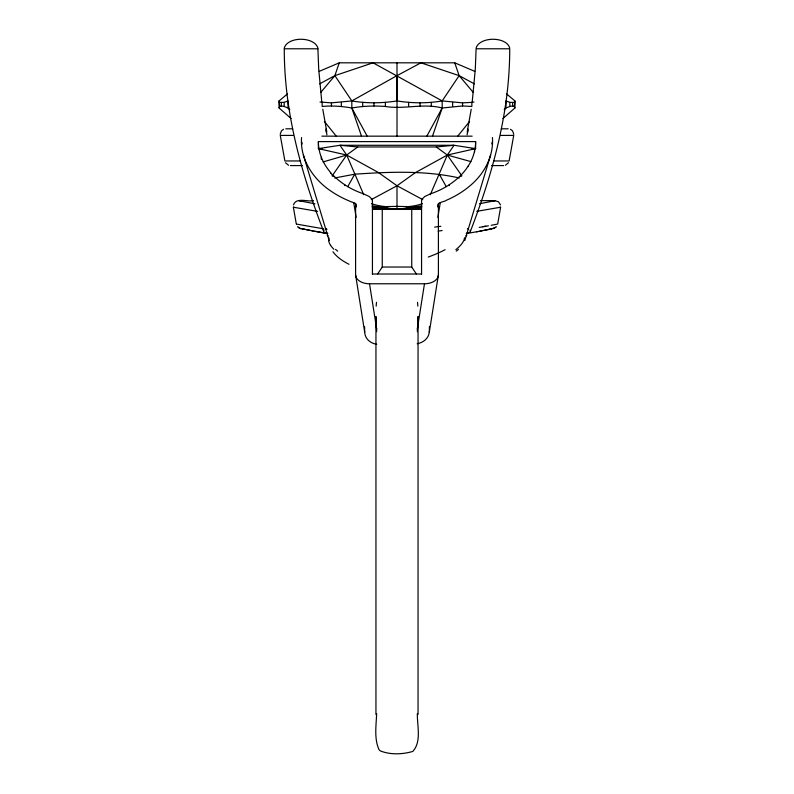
<?xml version="1.0" encoding="UTF-8"?>
<svg xmlns="http://www.w3.org/2000/svg" width="794" height="794" viewBox="0 0 794 794"><rect width="100%" height="100%" fill="white"/><g stroke="black" fill="none" stroke-linecap="round" stroke-linejoin="round"><path stroke-width="1.19" d="M371.215 199.651L397 185.766L415.51 172.556L447.31 155.038L475.606 148.627L454.049 145.282L339.951 145.282L318.394 148.627L346.69 155.038L378.49 172.556L397 185.766L397 209.378M468.4 166.561L468.4 165.757A97.245 62.508 0 0 0 474.564 151.059A101.394 65.168 0 0 0 475.606 141.61L318.394 141.61L318.394 148.299M356.159 207.055C357.429 202.023 351.782 202.718 349.042 200.892C342.73 198.272 336.666 195.036 331.029 191.165C313.392 179.454 299.854 159.395 301.561 137.521M397 136.439L397.05 75.638L420.949 62.815L459.131 75.638L474.375 83.876M492.439 137.521C493.848 156.259 484.082 174.243 469.849 185.905C462.902 191.801 455.012 196.525 446.665 200.157C443.598 202.48 436.779 201.497 437.841 207.055M429.415 326.562L429.336 332.021L438.407 274.813L438.407 203.423M470.395 231.332C492.895 173.023 509.827 111.746 509.718 48.781L476.112 48.781L475.298 69.157L472.162 102.486M376.167 306.147L376.475 302.316M467.11 134.841L467.884 128.807M467.696 132.469L468.003 130.027M280.193 134.295L281.503 130.821L283.537 129.283M417.356 331.684L418.051 316.508L418.051 714.511M376.644 713.598C376.187 725.438 374.043 738.44 378.946 749.536A7.047 7.027 0 0 0 380.366 750.906C390.33 754.955 402.578 754.419 412.801 751.432C421.753 741.715 417.088 725.795 417.356 713.598M471.219 109.244L467.259 131.476M417.287 329.292L424.472 283.776L369.528 283.776L376.713 329.292M437.861 217.387L440.263 202.718M491.198 225.298L497.679 224.057L500.617 207.224L476.728 211.333M284.282 47.968C287.746 36.306 314.245 36.425 317.878 47.968M476.122 47.968C479.755 36.425 506.254 36.306 509.718 47.968M491.764 143.922L492.449 141.59M464.818 240.552L490.632 154.989M320.677 92.491L334.87 75.638L339.256 62.815L454.744 62.815L474.782 71.361M432.551 136.002L442.179 108.004L442.179 100.927L459.131 75.638L454.744 62.815M291.11 118.554L279.091 108.004L279.657 106.475L279.091 100.927L287.557 93.811M293.452 204.912C296.261 196.872 307.625 202.172 313.551 200.634M502.89 118.554L514.909 108.004L514.343 106.475L514.909 100.927L506.443 93.811M430.497 194.193L447.31 155.038L454.049 145.282L436.303 146.959L357.697 146.959L339.951 145.282L346.69 155.038L363.503 194.193M426.924 135.972L442.179 108.004L462.555 105.969L471.854 106.475L471.854 102.376L473.988 102.019M347.752 186.64L354.719 174.194C389.497 171.812 425.008 170.323 459.26 177.975M468.4 165.757L466.316 168.834A97.245 62.508 0 0 1 460.986 175.156L460.986 175.96M377.676 273.92L382.261 267.032L382.261 208.931L421.564 209.159L372.436 209.159L382.261 208.931M508.488 162.73L505.46 165.261M332.12 175.891L346.69 155.038L357.697 146.959M457.92 135.933L469.562 121.482M493.471 228.503L496.419 226.677M504.18 109.731L505.957 108.004L509.847 106.475L512.656 105.969L514.343 106.475M458.446 249.395L456.322 251.152M495.704 227.402L491.794 228.781M372.207 205.845A57.684 3.851 7.7 0 0 384.336 207.671L385.894 206.599L397 206.371L408.106 206.599L409.654 207.671A57.684 3.851 -7.7 0 0 421.783 205.845M372.098 206.936A74.973 48.186 0 0 0 385.04 209.269L387.621 207.581M320.012 102.019L331.445 102.863L351.821 100.927L397 75.619L397 62.815M465.939 235.868L466.803 235.381M319.625 83.876L334.87 75.638L373.051 62.815L442.179 100.927L462.555 102.863L471.854 102.376M319.218 71.361L339.266 62.815M449.146 185.617L449.146 184.813A74.666 47.987 0 0 1 430.269 193.925L424.79 196.495L421.971 199.195A7.662 4.933 0 0 0 421.564 200.773L421.564 274.396M279.657 102.376L284.153 102.376L288.043 100.927L288.043 108.004L289.82 109.731M279.657 106.475L281.344 105.969L284.153 106.475L288.043 108.004M323.098 161.926L346.69 155.038M505.957 108.004L505.957 100.927L509.847 102.376L514.343 102.376M493.104 228.583L493.65 228.464M492.091 228.722L491.268 228.89M494.761 200.703L498.443 201.745L500.548 204.912M493.382 201.001L493.957 200.882M493.124 201.051L491.794 201.339M492.647 201.16L495.079 200.634L480.449 200.634M490.503 229.049L491.625 228.821M491.923 201.309L479.427 203.78M488.429 229.486L490.692 229.009M490.047 229.148L491.218 228.9M489.531 229.258L483.764 230.429M488.34 229.506L486.196 229.942M485.382 230.101L480.271 231.104M482.355 230.707L479.05 231.332M334.74 177.975L354.719 174.194M499.883 207.363L500.617 207.224M479.278 231.292L468.659 233.168M476.479 231.808L477.789 231.57M488.429 225.804L479.268 227.402M322.146 102.376L322.146 106.475C332.061 105.493 342.035 106.257 351.821 108.004C362.888 106.029 374.173 105.602 385.378 106.475C404.156 109.612 423.341 103.002 442.179 108.004M334.87 75.638L351.821 100.927C366.749 103.508 382.053 103.299 397 100.927C411.947 103.299 427.251 103.508 442.179 100.927M398.578 209.169L409.654 207.671M399.987 209.219L408.96 208.703A74.666 47.987 0 0 0 421.167 206.559M323.605 231.332C301.105 173.023 284.173 111.746 284.282 48.781L284.292 48.781M284.282 48.781L317.918 48.781M285.81 128.807L292.678 128.807M501.322 128.807L508.19 128.807M293.323 135.417L280.282 135.417L284.877 160.954L300.142 160.954M500.677 135.417L513.718 135.417L509.123 160.954L493.858 160.954M321.848 136.161L472.152 136.161M318.394 148.627L322.106 148.627M471.894 148.627L475.606 148.627M290.396 165.579L302.405 165.579M491.595 165.579L503.604 165.579M382.261 267.032L411.739 267.032L416.324 273.92M372.436 274.009L421.564 274.009M372.674 206.509A74.973 48.186 0 0 0 385.04 208.703L394.013 209.219M384.346 207.671L395.422 209.169M325.212 229.059L326.999 229.327M323.446 228.791L296.728 224.136M317.57 211.373L293.403 207.224L294.078 207.353M325.967 233.267L314.732 231.292M325.342 233.168L309.412 230.27M297.581 226.677L300.043 228.404L302.961 228.94M300.529 228.503L302.375 228.821M314.91 203.84L300.489 200.971M311.645 230.707L313.144 230.994M310.236 230.429L305.392 229.446M307.695 229.923L308.916 230.171M306.087 229.595L306.841 229.744M303.933 229.148L305.571 229.486M303.308 229.009L304.757 229.317M301.72 201.229L298.901 200.634L300.043 200.882M302.782 228.9L303.725 229.099M300.043 228.404L300.797 228.563M436.303 146.959L447.31 155.038L470.902 161.609M344.854 185.617L344.854 184.813A74.973 48.186 0 0 0 363.463 193.825L369.091 196.426L372.019 199.165A7.672 4.933 0 0 1 372.436 200.773L372.436 274.406M288.54 165.261L285.512 162.73M397 185.766L422.785 199.651M327.197 235.381L328.061 235.868M510.463 129.283L512.497 130.821L513.807 134.295M406.379 207.581L408.96 209.269A74.666 47.987 0 0 0 421.902 206.946M298.306 227.402L299.139 227.987M337.678 251.152L335.554 249.395M333.014 175.96L329.56 171.246A96.332 61.922 0 0 1 321.322 157.222A98.704 63.441 0 0 1 318.394 141.61M459.131 75.638L473.323 92.491M324.438 121.482L336.08 135.933M447.31 155.038L461.88 175.891M439.281 174.194L446.248 186.64M351.821 100.927L351.821 108.004L367.076 135.972M351.821 108.004L361.449 136.002M303.377 155.019L329.192 240.622M301.551 141.59L302.246 143.952M326.741 131.476L322.781 109.244M293.373 207.224L296.321 224.057M353.737 202.718L356.139 217.387M355.593 203.423L355.593 274.813L364.664 332.021L364.585 326.562M321.838 102.486L318.702 69.157L317.908 48.781M376.644 331.684L375.949 316.508L375.949 714.511M326.116 128.807L326.89 134.841M325.997 130.027L326.304 132.469M417.525 302.316L417.833 306.147M396.95 75.638L397 100.927M514.909 100.927L514.909 108.004M512.656 102.863L512.656 105.969M509.847 102.376L509.847 106.475M475.606 141.61L475.606 148.299M474.564 151.059L474.564 151.862M462.555 102.863L462.555 105.969M460.798 176.516L460.798 175.305A88.303 56.761 0 0 1 450.664 183.781L449.325 184.674L449.325 185.478M452.64 102.376L452.64 106.475M431.291 102.376L431.291 106.475M430.269 193.925L430.269 194.738M420.066 102.863L420.066 105.969M411.739 208.931L411.739 267.032M408.96 208.703L408.96 209.229M408.622 102.376L408.622 106.475M385.378 102.376L385.378 106.475M385.04 208.703L385.04 209.229M373.934 102.863L373.934 105.969M363.463 193.825L363.463 194.629M362.709 102.376L362.709 106.475M344.675 185.478L344.675 184.674L343.345 183.771A88.303 56.761 0 0 1 333.212 175.305L333.202 176.516M341.36 102.376L341.36 106.475M331.445 102.863L331.445 105.969M330.562 172.447L330.562 173.251M321.302 157.222L321.302 159.237M284.153 102.376L284.153 106.475M281.344 102.863L281.344 105.969M279.091 100.927L279.091 108.004M385.894 206.619A59.481 56.533 -23.5 0 1 371.513 203.711M422.477 203.711A59.481 56.533 23.5 0 1 408.106 206.619M369.528 283.795A13.955 8.972 0 0 1 355.583 274.813M438.417 274.813A13.955 8.972 0 0 1 424.472 283.795M348.993 264.283A68.274 31.899 2.4 0 1 332.934 251.777M333.897 249.266A68.125 20.694 13.2 0 1 330.612 245.376M330.562 245.306A68.463 19.423 16 0 1 329.073 237.922M464.51 237.753A68.413 19.026 -17.6 0 1 455.816 249.703M445.106 249.683A68.274 21.746 -11.7 0 1 428.264 257.038M429.217 332.021A14.431 11.88 -6.1 0 1 417.168 343.733M376.723 344.278A14.431 12.376 0 0 1 364.744 332.021M327.843 233.287A15.414 3.623 -5.8 0 1 324.002 230.171M325.788 229.029A15.414 3.623 -5.8 0 1 326.552 228.692M469.998 230.171A15.414 3.623 5.8 0 1 466.157 233.287M467.448 228.692A15.414 3.623 5.8 0 1 468.212 229.029M442.159 230.548A91.598 5.479 -6.6 0 1 438.119 231.094M485.739 226.161A68.612 0.645 -9.4 0 1 482.633 226.717M440.839 226.3A96.888 4.704 -6.5 0 1 434.636 227.104"/></g></svg>
